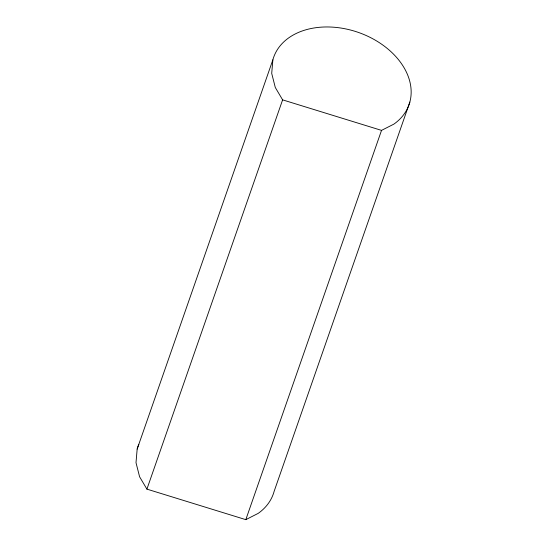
<?xml version="1.0" encoding="UTF-8"?>
<svg xmlns="http://www.w3.org/2000/svg" width="547" height="547" viewBox="0 0 547 547"><rect width="100%" height="100%" fill="white"/><g stroke="black" fill="none" stroke-linecap="round" stroke-linejoin="round"><path stroke-width="0.82" d="M138.815 444.328A71.712 51.439 19.2 0 0 137.16 449.087L136.005 462.673L139.588 476.772L146.911 489.127L245.815 519.65L258.198 513.373A71.712 51.439 19.2 0 0 274.129 491.356L409.84 102.091M272.871 59.821L271.709 73.407L275.298 87.499L282.614 99.862L381.526 130.384L393.908 124.107A71.712 51.439 19.2 0 0 372.124 38.42A71.712 51.439 19.2 0 0 272.871 59.821L137.16 449.087M146.911 489.127L282.614 99.862M245.815 519.65L381.526 130.384"/></g></svg>
